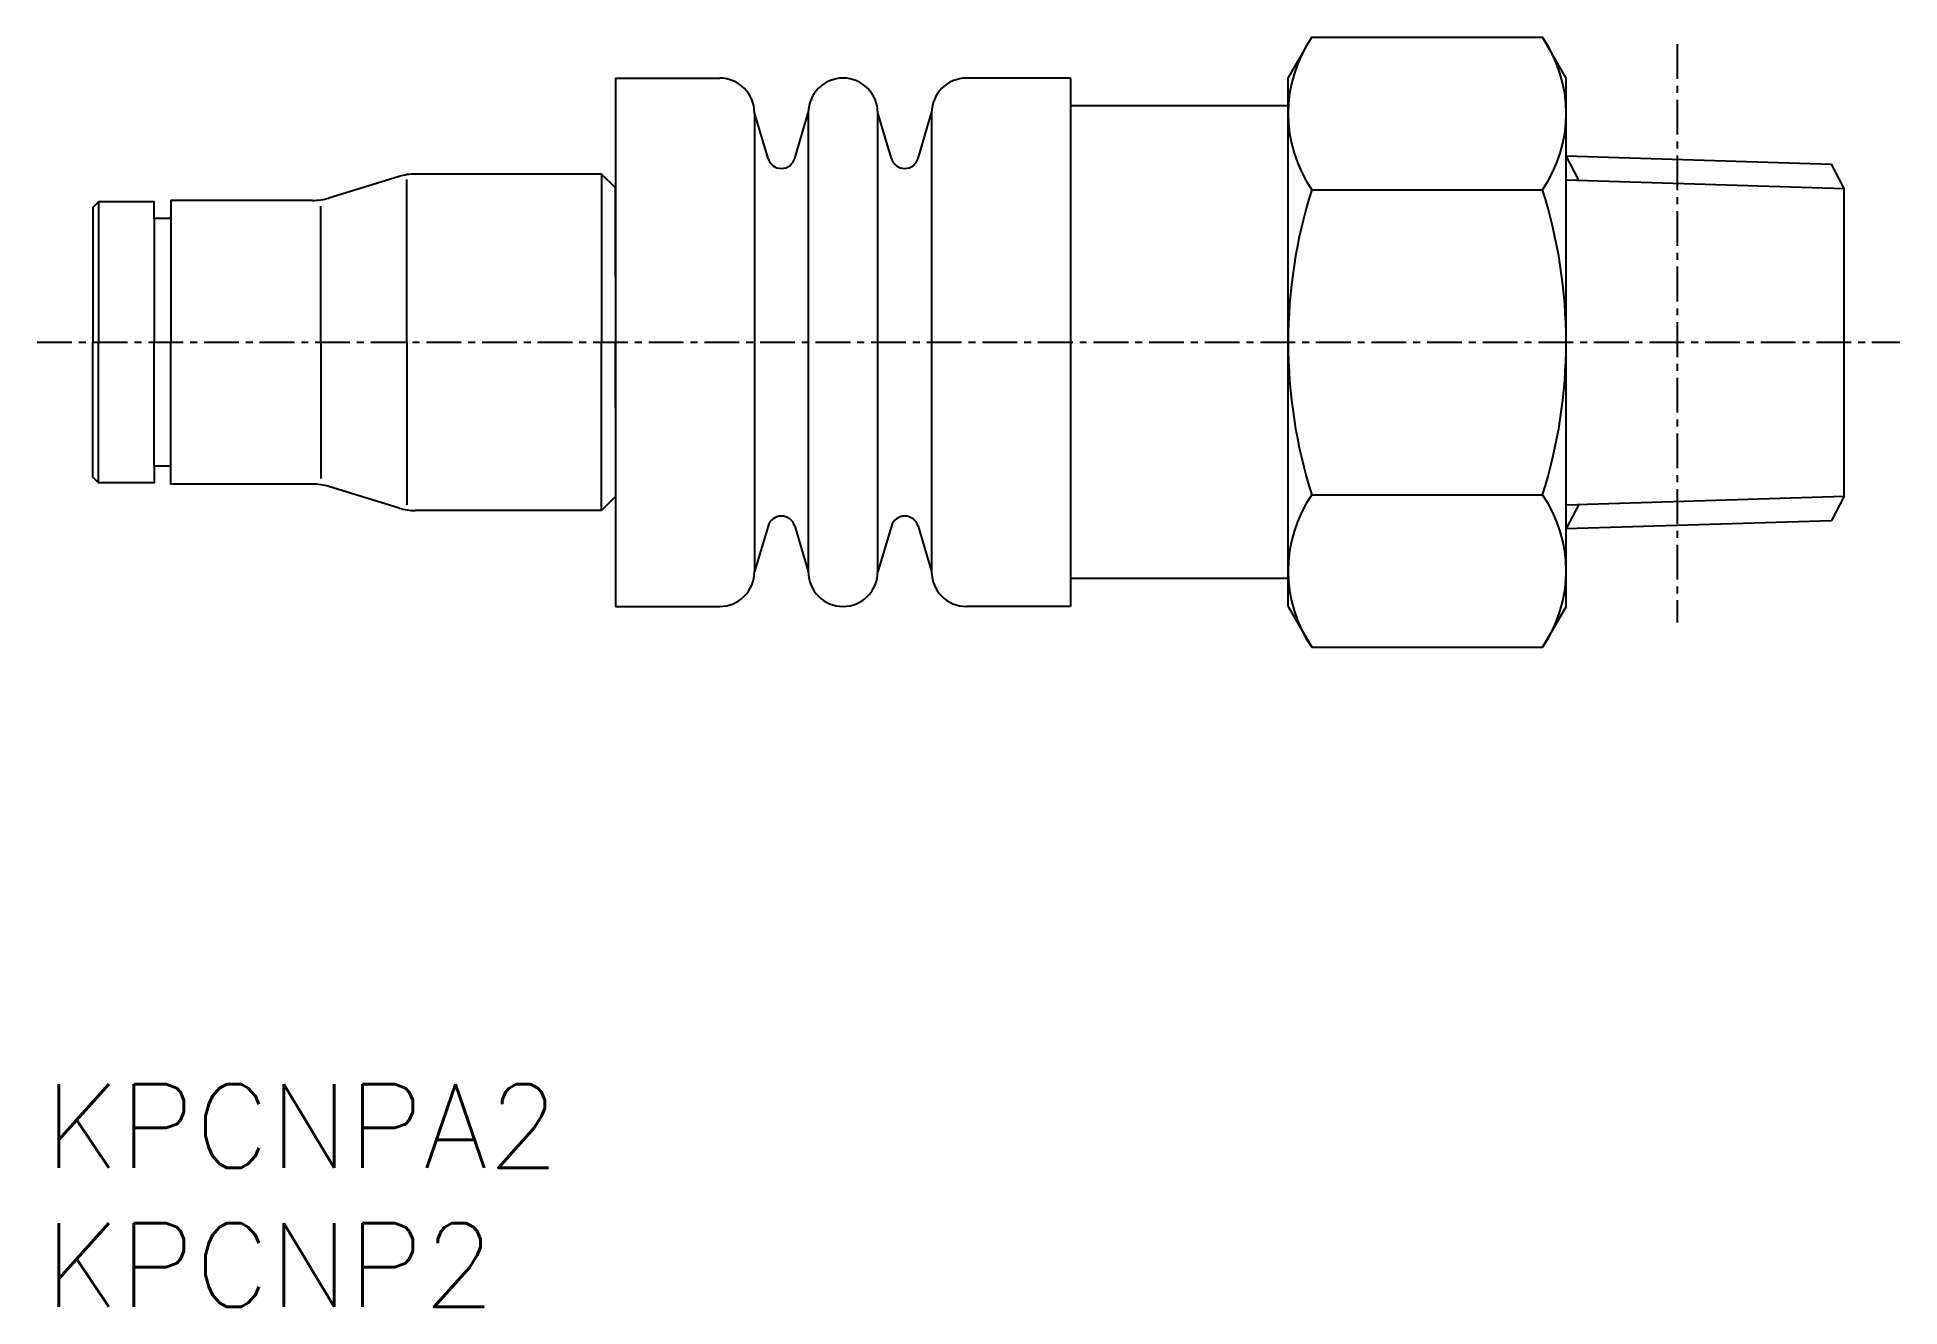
# Model space of a CAD drawing. Extents: x 106.1 to 173.1, y 73.7 to 119.3.
import ezdxf
from ezdxf.enums import TextEntityAlignment as Align

# ---------------------------------------------------------------- set-up
doc = ezdxf.new("R2010")
doc.units = 0
doc.linetypes.add('CENTER', pattern=[2, 1.25, -0.25, 0.25, -0.25])
doc.layers.get('0').update_dxf_attribs({"linetype": 'CONTINUOUS'})
doc.layers.add('CENTER', color=1, linetype='CENTER')
doc.styles.get("Standard").update_dxf_attribs({"font": 'txt.shx', "bigfont": 'extfont.shx'})

msp = doc.modelspace()

# ---------------------------------------------------------------- linework, layer by layer
at = {"color": 7, "linetype": 'CONTINUOUS'}
for p, q in [((151.097, 117.865), (151.945, 119.335)), ((151.945, 119.335), (160.248, 119.335)), ((161.097, 117.865), (160.248, 119.335)), ((126.897, 117.865), (126.897, 98.865)), ((126.897, 117.865), (130.647, 117.865)), ((143.271, 117.865), (139.521, 117.865)), ((143.271, 117.865), (143.271, 98.865)), ((151.097, 98.865), (151.097, 117.865)), ((161.097, 98.865), (161.097, 117.865)), ((132.386, 114.973), (131.897, 116.615)), ((133.345, 114.973), (133.834, 116.615)), ((136.823, 114.973), (136.334, 116.615)), ((137.782, 114.973), (138.271, 116.615)), ((151.097, 116.865), (143.271, 116.865)), ((151.097, 99.865), (151.097, 116.865)), ((151.097, 99.865), (151.097, 116.865)), ((161.097, 115.068), (170.644, 114.77)), ((171.097, 113.9), (170.644, 114.77)), ((119.111, 114.327), (116.583, 113.553)), ((119.397, 108.365), (119.397, 114.215)), ((126.397, 114.415), (119.697, 114.415)), ((126.897, 113.915), (126.397, 114.415)), ((126.397, 114.415), (126.397, 108.365)), ((126.897, 110.715), (126.897, 113.915)), ((108.297, 113.415), (108.297, 108.365)), ((116.297, 108.365), (116.297, 113.265)), ((151.945, 113.85), (160.248, 113.85)), ((171.097, 102.83), (171.097, 113.9)), ((110.297, 112.815), (110.297, 108.365)), ((110.897, 112.815), (110.897, 108.365)), ((126.897, 110.715), (126.897, 108.365)), ((108.297, 103.315), (108.297, 108.365)), ((110.297, 103.915), (110.297, 108.365)), ((110.897, 103.915), (110.897, 108.365)), ((116.297, 108.365), (116.297, 103.465)), ((119.397, 108.365), (119.397, 102.515)), ((126.397, 102.315), (126.397, 108.365)), ((126.897, 106.015), (126.897, 108.365)), ((126.897, 106.015), (126.897, 102.815)), ((119.111, 102.403), (116.583, 103.177)), ((126.897, 102.815), (126.397, 102.315)), ((151.945, 102.88), (160.248, 102.88)), ((171.097, 102.83), (170.644, 101.96)), ((126.397, 102.315), (119.697, 102.315)), ((161.097, 101.662), (170.644, 101.96)), ((132.386, 101.757), (131.897, 100.115)), ((133.345, 101.757), (133.834, 100.115)), ((136.823, 101.757), (136.334, 100.115)), ((137.782, 101.757), (138.271, 100.115)), ((151.097, 99.865), (143.271, 99.865)), ((126.897, 98.865), (130.647, 98.865)), ((143.271, 98.865), (139.521, 98.865)), ((151.097, 98.865), (151.945, 97.395)), ((161.097, 98.865), (160.248, 97.395)), ((151.945, 97.395), (160.248, 97.395))]:
    msp.add_line(p, q, dxfattribs=at)
at = {"color": 3, "linetype": 'CONTINUOUS'}
for p, q in [((131.897, 116.615), (131.897, 100.115)), ((133.834, 116.615), (133.834, 100.115)), ((136.334, 100.115), (136.334, 116.615)), ((138.271, 116.615), (138.271, 100.115)), ((161.55, 114.198), (161.097, 115.068)), ((161.097, 114.212), (171.097, 113.9)), ((161.097, 102.518), (171.097, 102.83)), ((161.55, 102.532), (161.097, 101.662))]:
    msp.add_line(p, q, dxfattribs=at)
at = {"color": 7, "linetype": 'CONTINUOUS'}
for points in [[(115.997, 113.465), (110.897, 113.465), (110.897, 112.815), (110.297, 112.815), (110.297, 113.415), (108.297, 113.415), (108.097, 113.215), (108.097, 108.365)], [(115.997, 103.265), (110.897, 103.265), (110.897, 103.915), (110.297, 103.915), (110.297, 103.315), (108.297, 103.315), (108.097, 103.515), (108.097, 108.365)]]:
    msp.add_lwpolyline(points, dxfattribs=at)
for centre, radius, start, end in [((155.953, 116.592), 4.856, 145.61575, 214.38425), ((156.241, 116.592), 4.856, 325.61575, 34.38425), ((130.647, 116.615), 1.25, 0, 90), ((135.084, 116.615), 1.25, 0, 180), ((139.521, 116.615), 1.25, 90, 180), ((132.865, 115.116), 0.5, 196.59426, 343.40574), ((137.302, 115.116), 0.5, 196.59426, 343.40574), ((119.697, 112.415), 2, 90, 107.03784), ((115.997, 115.465), 2, 270.00003, 287.03767), ((169.248, 108.365), 18.151, 162.41205, 197.58795), ((142.945, 108.365), 18.151, 342.41205, 17.58795), ((115.997, 101.265), 2, 72.96233, 89.99997), ((155.953, 100.138), 4.856, 145.61575, 214.38425), ((156.241, 100.138), 4.856, 325.61575, 34.38425), ((119.697, 104.315), 2, 252.96216, 270), ((132.865, 101.614), 0.5, 16.59426, 163.40574), ((137.302, 101.614), 0.5, 16.59426, 163.40574), ((130.647, 100.115), 1.25, 270, 0), ((135.084, 100.115), 1.25, 180, 0), ((139.521, 100.115), 1.25, 180, 270)]:
    msp.add_arc(centre, radius, start, end, dxfattribs=at)
at = {"layer": 'CENTER', "color": 1, "linetype": 'CENTER'}
for p, q in [((165.087, 119.085), (165.087, 98.283)), ((106.097, 108.365), (173.097, 108.365))]:
    msp.add_line(p, q, dxfattribs=at)

# ---------------------------------------------------------------- texts
at = {"color": 7, "linetype": 'CONTINUOUS'}
for s, p in [('KPCNPA2', (106.359, 80.179)), ('KPCNP2', (106.359, 75.179))]:
    msp.add_text(s, height=3, dxfattribs=at).set_placement(p, align=Align.MIDDLE_LEFT)

doc.saveas('drawing.dxf')
